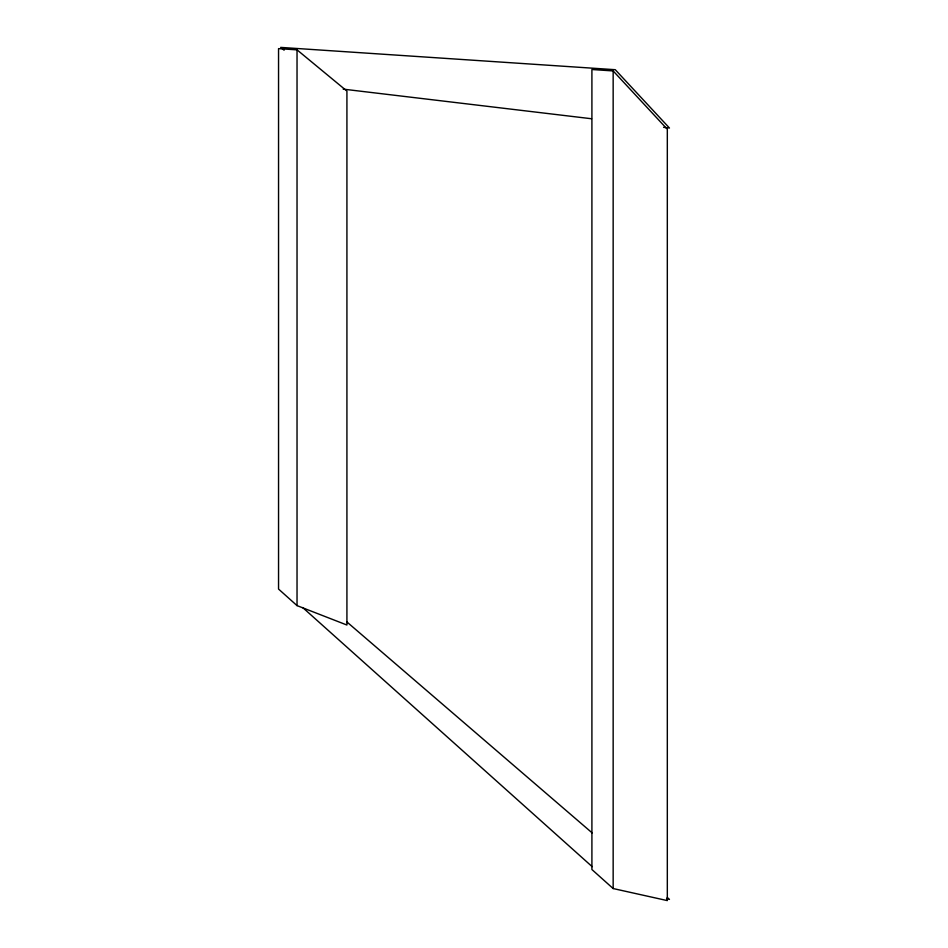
<?xml version="1.0" encoding="UTF-8"?>
<svg xmlns="http://www.w3.org/2000/svg" width="948" height="948" viewBox="0 0 948 948"><rect width="100%" height="100%" fill="white"/><g stroke="black" fill="none" stroke-linecap="round" stroke-linejoin="round"><path stroke-width="1.42" d="M297.032 49.853L278.546 48.632L278.546 589.064L297.032 605.606L346.921 625.028L346.921 91.067L297.032 49.853L297.032 605.606M613.155 70.934L591.908 69.512L591.908 869.529L613.155 888.549L667.321 900.6L667.321 129.26L613.155 70.934L613.155 888.549M343.176 89.136L591.552 118.749M663.576 127.328L669.454 128.027L615.276 69.702L280.679 47.4L284.116 50.197M666.598 898.74L669.454 899.368L667.214 897.448M346.755 621.829L592.133 832.877M302.685 607.538L592.156 866.638"/></g></svg>
